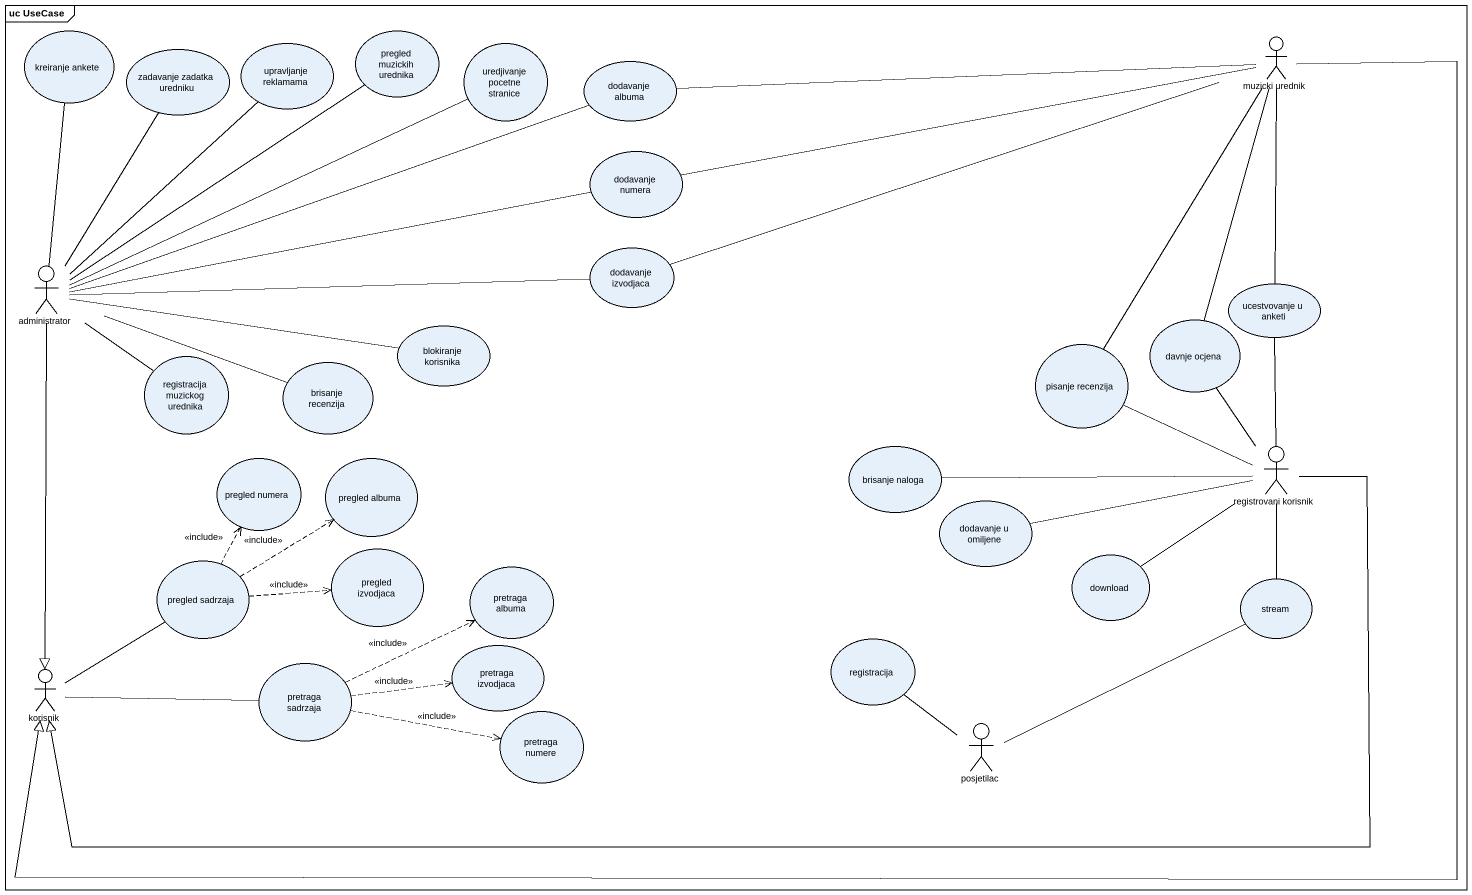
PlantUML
@startuml
mainframe uc UseCase
usecase "kreiranje ankete" as kreiranje_ankete
usecase "zadavanje zadatka uredniku" as zadavanje_zadatka_uredniku
usecase "upravljanje reklamama" as upravljanje_reklamama
usecase "pregled muzickih urednika" as pregled_muzickih_urednika
usecase "uredjivanje pocetne stranice" as uredjivanje_pocetne_stranice
usecase "dodavanje albuma" as dodavanje_albuma
actor "muzicki urednik" as muzicki_urednik
usecase "dodavanje numera" as dodavanje_numera
usecase "dodavanje izvodjaca" as dodavanje_izvodjaca
actor administrator
usecase "ucestvovanje u anketi" as ucestvovanje_u_anketi
usecase "blokiranje korisnika" as blokiranje_korisnika
usecase "davnje ocjena" as davnje_ocjena
usecase "registracija muzickog urednika" as registracija_muzickog
usecase "brisanje recenzija" as brisanje_recenzija
usecase "pisanje recenzija" as pisanje_recenzija
usecase "brisanje naloga" as brisanje_naloga
actor "registrovani korisnik" as registrovani_korisnik
usecase "pregled numera" as pregled_numera
usecase "pregled albuma" as pregled_albuma
usecase "dodavanje u omiljene" as dodavanje_u_omiljene
usecase "pregled sadrzaja" as pregled_sadrzaja
usecase "pregled izvodjaca" as pregled_izvodjaca
usecase "pretraga albuma" as pretraga_albuma
usecase download
usecase stream
usecase "pretraga izvodjaca" as pretraga_izvodjaca
usecase registracija
actor korisnik
usecase "pretraga sadrzaja" as pretraga_sadrzaja
usecase "pretraga numere" as pretraga_numere
actor posjetilac
upravljanje_reklamama -- administrator
pregled_muzickih_urednika -- administrator
muzicki_urednik -left- dodavanje_albuma
muzicki_urednik -left- dodavanje_numera
muzicki_urednik -left- dodavanje_izvodjaca
muzicki_urednik -- ucestvovanje_u_anketi
muzicki_urednik -- pisanje_recenzija
muzicki_urednik -left-|> korisnik
administrator -up- kreiranje_ankete
administrator -up- zadavanje_zadatka_uredniku
administrator -right- uredjivanje_pocetne_stranice
administrator -right- dodavanje_albuma
administrator -right- dodavanje_numera
administrator -right- dodavanje_izvodjaca
administrator --|> korisnik
blokiranje_korisnika -left- administrator
davnje_ocjena -up- muzicki_urednik
registracija_muzickog -up- administrator
brisanje_recenzija -left- administrator
registrovani_korisnik -up- ucestvovanje_u_anketi
registrovani_korisnik -up- davnje_ocjena
registrovani_korisnik -left- pisanje_recenzija
registrovani_korisnik -left- brisanje_naloga
registrovani_korisnik -left- dodavanje_u_omiljene
registrovani_korisnik -- download
registrovani_korisnik -- stream
registrovani_korisnik -left-|> korisnik
pregled_sadrzaja .up.> pregled_numera : <<include>>
pregled_sadrzaja .up.> pregled_albuma : <<include>>
pregled_sadrzaja .right.> pregled_izvodjaca : <<include>>
korisnik -up- pregled_sadrzaja
korisnik -right- pretraga_sadrzaja
pretraga_sadrzaja .right.> pretraga_albuma : <<include>>
pretraga_sadrzaja .right.> pretraga_izvodjaca : <<include>>
pretraga_sadrzaja .right.> pretraga_numere : <<include>>
posjetilac -right- stream
posjetilac -up- registracija
@enduml
